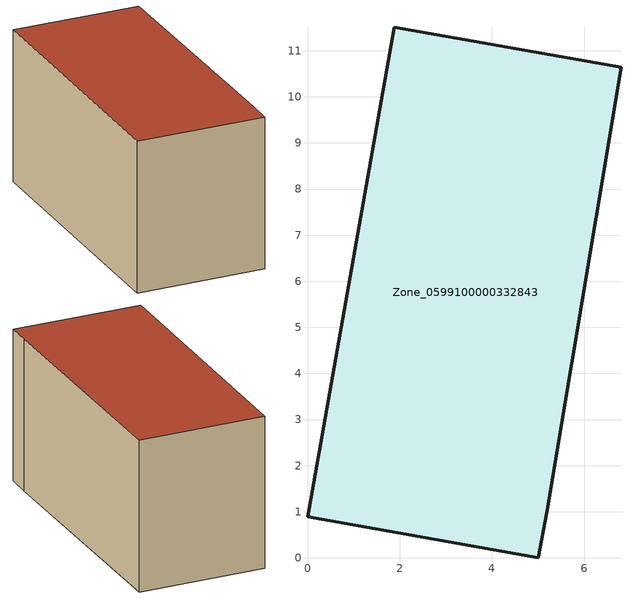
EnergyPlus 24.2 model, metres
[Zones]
Zone_0599100000332843
 floor ground (C_G): 5.01,0 0,0.89 1.88,11.51 6.8,10.64 5.19,0.98 z0
 wall outside (C_F): 0,0.89 5.01,0 5.19,0.98 6.8,10.64 1.88,11.51 0,0.89 z0:6.03
 roof outside (C_R): 5.19,0.98 6.8,10.64 1.88,11.51 0,0.89 5.01,0 z6.03
[BUILDING]
Pand.0599100000332843: North Axis=0; Terrain=City; Loads Convergence Tolerance Value=0.04; Temperature Convergence Tolerance Value=0.4; Solar Distribution=FullExterior; Maximum Number of Warmup Days=25; Minimum Number of Warmup Days=1
[Site:Location]
Rotterdam.The.Hague.AP_ZH_NLD Design_Conditions: Latitude=51.96; Longitude=4.45; Time Zone=1; Elevation=-4.5
[SITE:GROUNDTEMPERATURE:BUILDINGSURFACE]
18, 18, 18, 18, 18, 18, 18, 18, 18, 18, 18, 18
[MATERIAL] Thermal Absorptance=0.9; Solar Absorptance=0.7; Visible Absorptance=0.7
Name | Roughness | Thickness | Conductivity | Density | Specific Heat
G.TC.1975-1991 | MediumSmooth | 0.15 | 0.288461 | 540 | 1210
F.TC.1975-1991 | Rough | 0.3 | 0.230769 | 1920 | 840
R.TC.1975-1991 | MediumRough | 0.2 | 0.153846 | 1500 | 1000
[CONSTRUCTION]
C_G: G.TC.1975-1991
C_F: F.TC.1975-1991
C_R: R.TC.1975-1991
[ZONE]
Zone_0599100000332843: Type=1; Multiplier=1; Ceiling Height=Autocalculate; Volume=Autocalculate; Floor Area=autocalculate; Part of Total Floor Area=Yes
[ZONEINFILTRATION:DESIGNFLOWRATE]
Infil_Zone_0599100000332843: Zone or ZoneList or Space or SpaceList=Zone_0599100000332843; Schedule=AlwaysOn; Design Flow Rate Calculation Method=Flow/Area; Flow Rate per Floor Area=0.003; Constant Term Coefficient=1; Temperature Term Coefficient=0; Velocity Term Coefficient=0; Velocity Squared Term Coefficient=0
[HVACTEMPLATE:ZONE:IDEALLOADSAIRSYSTEM]
Zone_0599100000332843: Maximum Heating Supply Air Temperature=50; Minimum Cooling Supply Air Temperature=13; Maximum Heating Supply Air Humidity Ratio=0.0156; Minimum Cooling Supply Air Humidity Ratio=0.0077; Heating Limit=NoLimit; Cooling Limit=NoLimit; Dehumidification Control Type=ConstantSensibleHeatRatio; Cooling Sensible Heat Ratio=0.7; Dehumidification Setpoint=60; Humidification Control Type=None; Humidification Setpoint=30; Outdoor Air Method=None; Outdoor Air Flow Rate per Person=0.00944; Outdoor Air Flow Rate per Zone Floor Area=0; Outdoor Air Flow Rate per Zone=0; Demand Controlled Ventilation Type=None; Outdoor Air Economizer Type=NoEconomizer; Heat Recovery Type=None; Sensible Heat Recovery Effectiveness=0.7; Latent Heat Recovery Effectiveness=0.65
[ZONECONTROL:THERMOSTAT]
ThermostatControl_Zone_0599100000332843: Zone or ZoneList=Zone_0599100000332843; Control Type Schedule=DualSetpointControlType; Control 1=Thermostat_Zone_0599100000332843; Temperature Difference Between Cutout And Setpoint=0
[THERMOSTATSETPOINT:DUALSETPOINT]
Thermostat_Zone_0599100000332843: Heating Setpoint Temperature Schedule=HeatingSetpoint_Zone_0599100000332843; Cooling Setpoint Temperature Schedule=CoolingSetpoint_Zone_0599100000332843
[SCHEDULE:COMPACT]
HeatingSetpoint_Zone_0599100000332843: Through: 12/31, For: AllDays, Until: 24:00, 21
CoolingSetpoint_Zone_0599100000332843: Through: 12/31, For: AllDays, Until: 24:00, 24
DualSetpointControlType: Through: 12/31, For: AllDays, Until: 24:00, 4
AlwaysOn: Through: 12/31, For: AllDays, Until: 24:00, 1
